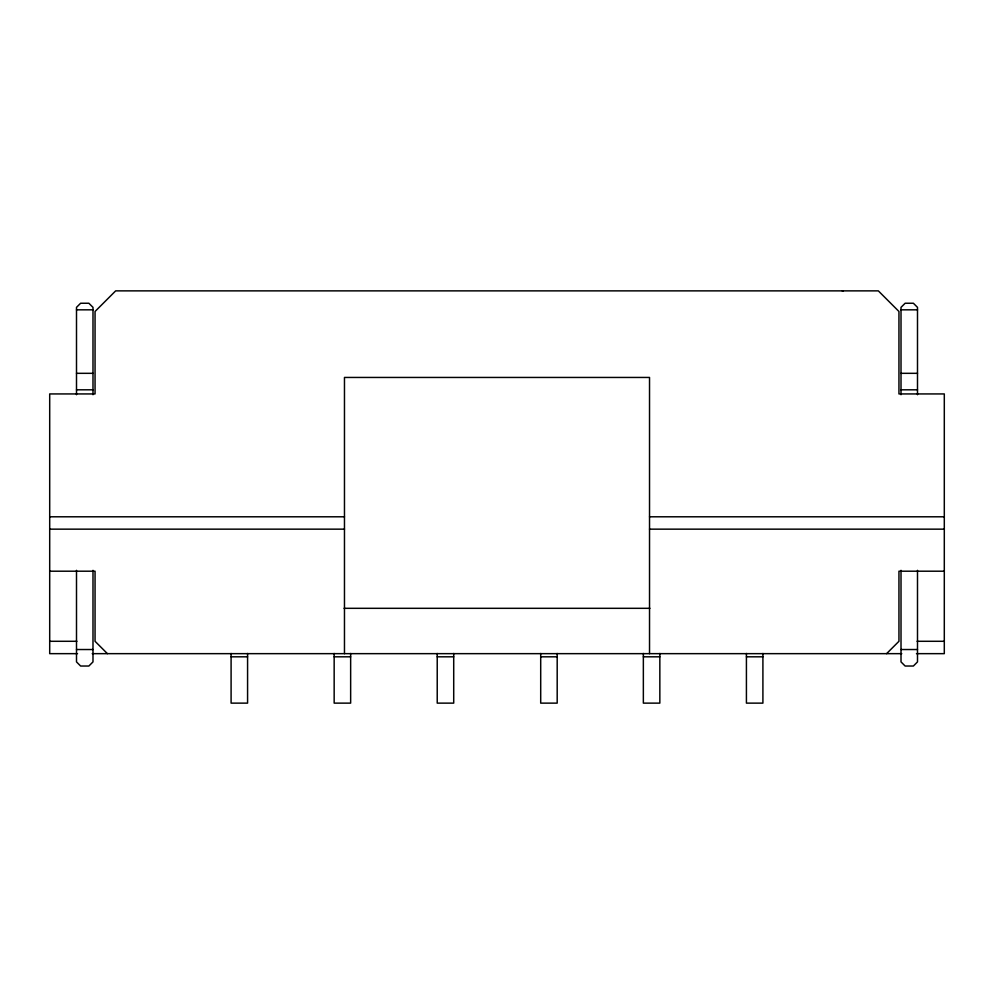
<?xml version="1.0" encoding="UTF-8"?>
<svg xmlns="http://www.w3.org/2000/svg" width="994" height="994" viewBox="0 0 994 994"><rect width="100%" height="100%" fill="white"/><g stroke="black" fill="none" stroke-linecap="round" stroke-linejoin="round"><path stroke-width="1.49" d="M886.586 653.654L898.949 641.292L898.949 571.202L944.3 571.202M842.179 290.869L843.297 290.869M76.501 309.83L92.989 309.83M901.011 309.83L917.499 309.83M76.501 373.322L92.989 373.322M901.011 373.322L917.499 373.322M76.501 389.81L92.989 389.81M901.011 389.81L917.499 389.81M49.7 516.793L344.471 516.793M649.529 516.793L944.3 516.793M49.7 529.156L344.471 529.156M649.529 529.156L944.3 529.156M49.7 571.202L95.051 571.202L95.051 641.292L107.414 653.654M344.073 608.316L649.927 608.316M49.7 641.292L76.911 641.292M917.089 641.292L944.3 641.292M76.501 649.529L92.989 649.529M901.011 649.529L917.499 649.529M77.532 653.654L49.7 653.654L49.7 393.935L95.051 393.935L95.051 311.482L115.664 290.869L878.336 290.869L898.949 311.482L898.949 393.935L944.3 393.935L944.3 653.654L916.468 653.654M92.231 653.654L901.769 653.654M231.093 656.81L247.581 656.81M334.158 656.81L350.646 656.81M437.223 656.81L453.711 656.81M540.699 656.81L557.187 656.81M643.354 656.81L659.842 656.81M746.419 656.81L762.907 656.81M917.499 394.717L917.499 307.357L913.387 303.245L905.136 303.245L901.011 307.357L901.011 394.717M917.499 570.345L917.499 661.905L913.387 666.03L905.136 666.03L901.011 661.905L901.011 570.345M762.907 653.468L762.907 703.131L746.419 703.131L746.419 653.468M659.842 653.468L659.842 703.131L643.354 703.131L643.354 653.468M649.529 653.654L649.529 377.447L344.471 377.447L344.471 653.654M557.187 653.468L557.187 703.131L540.699 703.131L540.699 653.468M453.711 653.468L453.711 703.131L437.223 703.131L437.223 653.468M350.646 653.468L350.646 703.131L334.158 703.131L334.158 653.468M247.581 653.468L247.581 703.131L231.093 703.131L231.093 653.468M92.989 394.717L92.989 307.357L88.864 303.245L80.613 303.245L76.501 307.357L76.501 394.717M92.989 570.345L92.989 661.905L88.864 666.03L80.613 666.03L76.501 661.905L76.501 570.345"/></g></svg>
